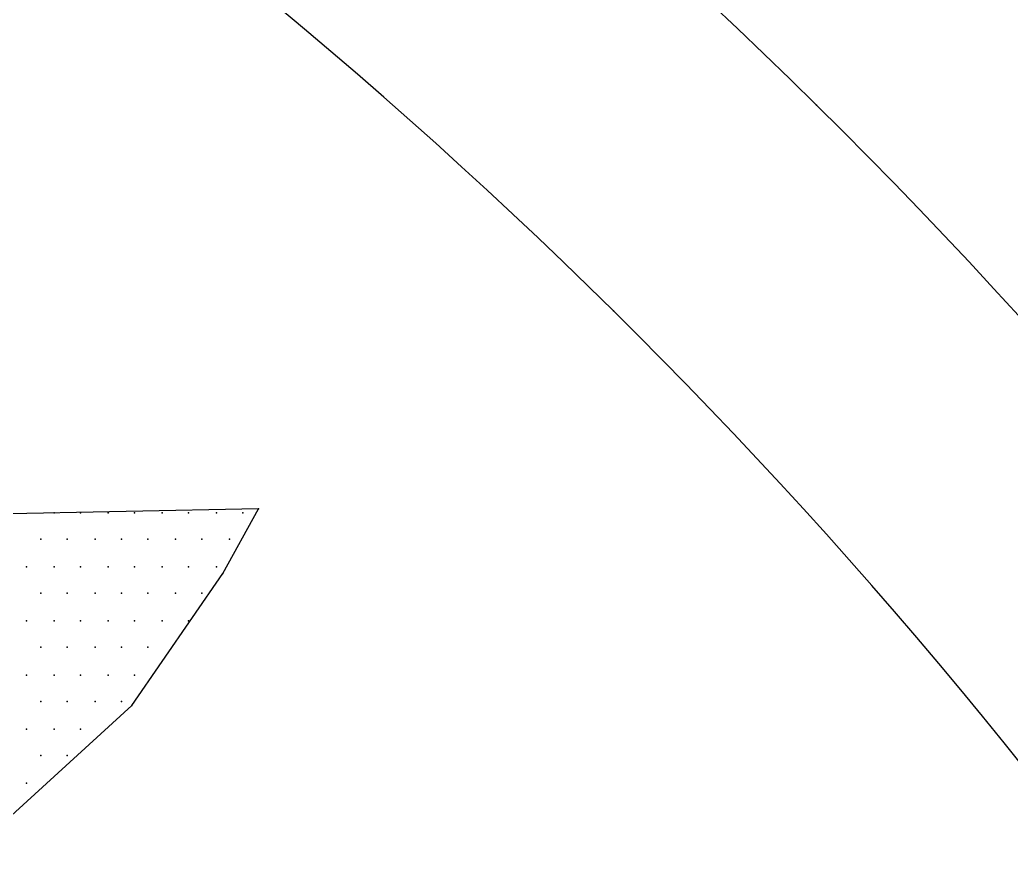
# Model space of a CAD drawing. Extents: x 180421 to 181317, y 668879 to 669680.
# Drawn here: x 180626.748 to 180630.714, y 669622.152 to 669625.574 of the extents above; entities that cross this region are included whole.
import ezdxf

# ---------------------------------------------------------------- set-up
doc = ezdxf.new("R2010")
doc.units = 0
doc.header["$LTSCALE"] = 2.5
doc.header["$MEASUREMENT"] = 0
doc.layers.add('KOTERET', color=1, linetype='CONTINUOUS')

msp = doc.modelspace()

# ---------------------------------------------------------------- linework, layer by layer
at = {"layer": 'KOTERET', "color": 1, "linetype": 'Continuous'}
for points in [[(180622.0816, 669630.2263, 0.06433), (180609.3401, 669633.7416, 0.055067), (180598.0185, 669634.0794, 0.081051), (180584.6436, 669631.3295, 0.05642), (180576.1722, 669626.9486, 0.170965), (180569.6589, 669619.3533, 0.076819), (180568.6666, 669614.8616, 0.118306), (180570.2554, 669608.0158, 0.129737), (180575.3329, 669602.2468, 0.070189), (180585.2717, 669597.0109, 0.047922), (180592.7245, 669595.116, 0.049022), (180603.3916, 669594.3507, 0.072792), (180618.9939, 669597.0531, 0.1248), (180629.2441, 669602.6585, 0.103709), (180634.8759, 669610.6232, 0.036886), (180635.2876, 669612.3703, 0.106536), (180635.0026, 669617.4954, 0.106243), (180629.9355, 669625.2332, 0.106919), (180622.0816, 669630.2263)], [(180592.9145, 669596.2614, 0.049045), (180603.36, 669595.5119, 0.072972), (180618.6666, 669598.1721, 0.125195), (180628.4524, 669603.5083, 0.103069), (180633.7886, 669611.0297, 0.035565), (180634.1422, 669612.5551, 0.105225), (180633.8994, 669617.1365, 0.105504), (180629.1227, 669624.4098, 0.107235), (180621.6594, 669629.1496, 0.064474), (180609.1765, 669632.591, 0.055181), (180598.0871, 669632.9235, 0.081162), (180585.0606, 669630.2474, 0.05669), (180576.7844, 669625.9616, 0.171614), (180570.7409, 669618.9363, 0.076301), (180569.8278, 669614.8194, 0.117637), (180571.2952, 669608.5384, 0.130118), (180575.998, 669603.2022, 0.070334), (180585.6676, 669598.1034, 0.047983), (180592.9145, 669596.2614)]]:
    msp.add_lwpolyline(points, format="xyb", dxfattribs=at)
at = {"layer": 'KOTERET', "color": 2, "linetype": 'Continuous'}
for points in [[(180627.7029, 669623.6181), (180626.6419, 669623.597)], [(180627.5603, 669623.3594), (180627.7029, 669623.6181)], [(180627.7029, 669623.6181), (180627.7029, 669623.6181)], [(180626.8847, 669623.6022), (180626.8847, 669623.6022)], [(180626.9903, 669623.6022), (180626.9903, 669623.6022)], [(180627.1011, 669623.6022), (180627.1011, 669623.6022)], [(180627.2067, 669623.6022), (180627.2067, 669623.6022)], [(180627.3176, 669623.6022), (180627.3176, 669623.6022)], [(180627.4231, 669623.6022), (180627.4231, 669623.6022)], [(180627.534, 669623.6022), (180627.534, 669623.6022)], [(180627.6395, 669623.6022), (180627.6395, 669623.6022)], [(180626.832, 669623.4967), (180626.832, 669623.4967)], [(180626.9375, 669623.4967), (180626.9375, 669623.4967)], [(180627.0484, 669623.4967), (180627.0484, 669623.4967)], [(180627.1539, 669623.4967), (180627.1539, 669623.4967)], [(180627.2595, 669623.4967), (180627.2595, 669623.4967)], [(180627.3703, 669623.4967), (180627.3703, 669623.4967)], [(180627.4759, 669623.4967), (180627.4759, 669623.4967)], [(180627.5867, 669623.4967), (180627.5867, 669623.4967)], [(180626.7739, 669623.3858), (180626.7739, 669623.3858)], [(180626.8847, 669623.3858), (180626.8847, 669623.3858)], [(180626.9903, 669623.3858), (180626.9903, 669623.3858)], [(180627.1011, 669623.3858), (180627.1011, 669623.3858)], [(180627.2067, 669623.3858), (180627.2067, 669623.3858)], [(180627.3176, 669623.3858), (180627.3176, 669623.3858)], [(180627.4231, 669623.3858), (180627.4231, 669623.3858)], [(180627.534, 669623.3858), (180627.534, 669623.3858)], [(180627.1962, 669622.8316), (180627.5603, 669623.3594)], [(180626.832, 669623.2803), (180626.832, 669623.2803)], [(180626.9375, 669623.2803), (180626.9375, 669623.2803)], [(180627.0484, 669623.2803), (180627.0484, 669623.2803)], [(180627.1539, 669623.2803), (180627.1539, 669623.2803)], [(180627.2595, 669623.2803), (180627.2595, 669623.2803)], [(180627.3703, 669623.2803), (180627.3703, 669623.2803)], [(180627.4759, 669623.2803), (180627.4759, 669623.2803)], [(180626.7739, 669623.1694), (180626.7739, 669623.1694)], [(180626.8847, 669623.1694), (180626.8847, 669623.1694)], [(180626.9903, 669623.1694), (180626.9903, 669623.1694)], [(180627.1011, 669623.1694), (180627.1011, 669623.1694)], [(180627.2067, 669623.1694), (180627.2067, 669623.1694)], [(180627.3176, 669623.1694), (180627.3176, 669623.1694)], [(180627.4231, 669623.1694), (180627.4231, 669623.1694)], [(180626.832, 669623.0639), (180626.832, 669623.0639)], [(180626.9375, 669623.0639), (180626.9375, 669623.0639)], [(180627.0484, 669623.0639), (180627.0484, 669623.0639)], [(180627.1539, 669623.0639), (180627.1539, 669623.0639)], [(180627.2595, 669623.0639), (180627.2595, 669623.0639)], [(180626.7739, 669622.953), (180626.7739, 669622.953)], [(180626.8847, 669622.953), (180626.8847, 669622.953)], [(180626.9903, 669622.953), (180626.9903, 669622.953)], [(180627.1011, 669622.953), (180627.1011, 669622.953)], [(180627.2067, 669622.953), (180627.2067, 669622.953)], [(180626.5892, 669622.2774), (180627.1962, 669622.8316)], [(180626.832, 669622.8475), (180626.832, 669622.8475)], [(180626.9375, 669622.8475), (180626.9375, 669622.8475)], [(180627.0484, 669622.8475), (180627.0484, 669622.8475)], [(180627.1539, 669622.8475), (180627.1539, 669622.8475)], [(180626.7739, 669622.7366), (180626.7739, 669622.7366)], [(180626.8847, 669622.7366), (180626.8847, 669622.7366)], [(180626.9903, 669622.7366), (180626.9903, 669622.7366)], [(180626.832, 669622.6311), (180626.832, 669622.6311)], [(180626.9375, 669622.6311), (180626.9375, 669622.6311)], [(180626.7739, 669622.5202), (180626.7739, 669622.5202)]]:
    msp.add_lwpolyline(points, dxfattribs=at)
at = {"layer": 'KOTERET', "color": 1}
for p in [(180629.9355, 669625.2332), (180629.1227, 669624.4098), (180627.7029, 669623.6181), (180627.7029, 669623.6181), (180627.7029, 669623.6181), (180627.7029, 669623.6181), (180626.8847, 669623.6022), (180626.8847, 669623.6022), (180626.9903, 669623.6022), (180626.9903, 669623.6022), (180627.1011, 669623.6022), (180627.1011, 669623.6022), (180627.2067, 669623.6022), (180627.2067, 669623.6022), (180627.3176, 669623.6022), (180627.3176, 669623.6022), (180627.4231, 669623.6022), (180627.4231, 669623.6022), (180627.534, 669623.6022), (180627.534, 669623.6022), (180627.6395, 669623.6022), (180627.6395, 669623.6022), (180626.832, 669623.4967), (180626.832, 669623.4967), (180626.9375, 669623.4967), (180626.9375, 669623.4967), (180627.0484, 669623.4967), (180627.0484, 669623.4967), (180627.1539, 669623.4967), (180627.1539, 669623.4967), (180627.2595, 669623.4967), (180627.2595, 669623.4967), (180627.3703, 669623.4967), (180627.3703, 669623.4967), (180627.4759, 669623.4967), (180627.4759, 669623.4967), (180627.5867, 669623.4967), (180627.5867, 669623.4967), (180626.7739, 669623.3858), (180626.7739, 669623.3858), (180626.8847, 669623.3858), (180626.8847, 669623.3858), (180626.9903, 669623.3858), (180626.9903, 669623.3858), (180627.1011, 669623.3858), (180627.1011, 669623.3858), (180627.2067, 669623.3858), (180627.2067, 669623.3858), (180627.3176, 669623.3858), (180627.3176, 669623.3858), (180627.4231, 669623.3858), (180627.4231, 669623.3858), (180627.534, 669623.3858), (180627.534, 669623.3858), (180627.5603, 669623.3594), (180627.5603, 669623.3594), (180626.832, 669623.2803), (180626.832, 669623.2803), (180626.9375, 669623.2803), (180626.9375, 669623.2803), (180627.0484, 669623.2803), (180627.0484, 669623.2803), (180627.1539, 669623.2803), (180627.1539, 669623.2803), (180627.2595, 669623.2803), (180627.2595, 669623.2803), (180627.3703, 669623.2803), (180627.3703, 669623.2803), (180627.4759, 669623.2803), (180627.4759, 669623.2803), (180626.7739, 669623.1694), (180626.7739, 669623.1694), (180626.8847, 669623.1694), (180626.8847, 669623.1694), (180626.9903, 669623.1694), (180626.9903, 669623.1694), (180627.1011, 669623.1694), (180627.1011, 669623.1694), (180627.2067, 669623.1694), (180627.2067, 669623.1694), (180627.3176, 669623.1694), (180627.3176, 669623.1694), (180627.4231, 669623.1694), (180627.4231, 669623.1694), (180626.832, 669623.0639), (180626.832, 669623.0639), (180626.9375, 669623.0639), (180626.9375, 669623.0639), (180627.0484, 669623.0639), (180627.0484, 669623.0639), (180627.1539, 669623.0639), (180627.1539, 669623.0639), (180627.2595, 669623.0639), (180627.2595, 669623.0639), (180626.7739, 669622.953), (180626.7739, 669622.953), (180626.8847, 669622.953), (180626.8847, 669622.953), (180626.9903, 669622.953), (180626.9903, 669622.953), (180627.1011, 669622.953), (180627.1011, 669622.953), (180627.2067, 669622.953), (180627.2067, 669622.953), (180626.832, 669622.8475), (180626.832, 669622.8475), (180626.9375, 669622.8475), (180626.9375, 669622.8475), (180627.0484, 669622.8475), (180627.0484, 669622.8475), (180627.1539, 669622.8475), (180627.1539, 669622.8475), (180627.1962, 669622.8316), (180627.1962, 669622.8316), (180626.7739, 669622.7366), (180626.7739, 669622.7366), (180626.8847, 669622.7366), (180626.8847, 669622.7366), (180626.9903, 669622.7366), (180626.9903, 669622.7366), (180626.832, 669622.6311), (180626.832, 669622.6311), (180626.9375, 669622.6311), (180626.9375, 669622.6311), (180626.7739, 669622.5202), (180626.7739, 669622.5202)]:
    msp.add_point(p, dxfattribs=at)

doc.saveas('drawing.dxf')
